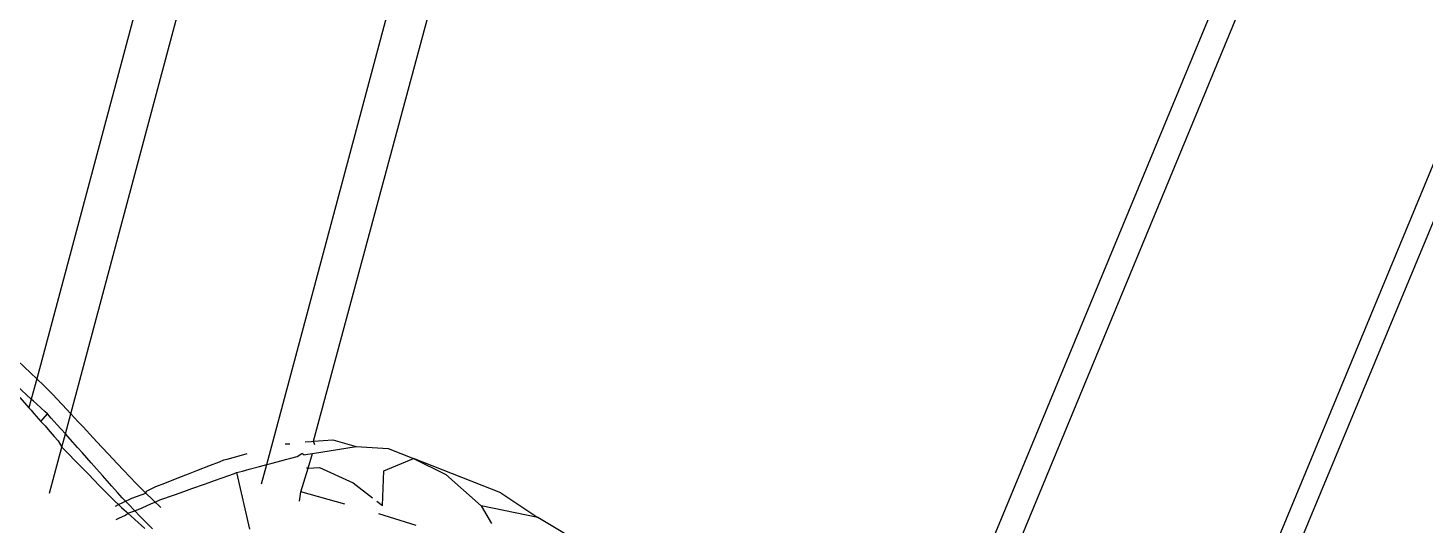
# Model space of a CAD drawing. Header units: inches. Extents: x 3324238 to 135265466, y -1036581 to 20094598.
# Drawn here: x 3354735.669 to 3354736.664, y -519081.587 to -519081.234 of the extents above; entities that cross this region are included whole.
import ezdxf

# ---------------------------------------------------------------- set-up
doc = ezdxf.new("R2010")
doc.units = ezdxf.units.IN
doc.header["$MEASUREMENT"] = 0
doc.layers.add('FURNITURE', color=32, linetype='Continuous', lineweight=13)

msp = doc.modelspace()

# ---------------------------------------------------------------- linework, layer by layer
for p, q in [((3354736.15645, -519079.68899, 0.00267), (3354735.67565, -519081.4833, 0.00267)), ((3354735.69989, -519081.50824, 0.00267), (3354736.18557, -519079.69572, 0.00267)), ((3354735.83948, -519081.54442, 0.00267), (3354736.32505, -519079.73229, 0.00267)), ((3354735.87282, -519081.52778, 0.00267), (3354736.35378, -519079.74046, 0.00267)), ((3354737.03281, -519079.96624, 0.00267), (3354736.32128, -519081.68146, 0.00267)), ((3354737.0488, -519079.97255, 0.00267), (3354736.32583, -519081.71829, 0.00267)), ((3354736.48833, -519081.76906, 0.00267), (3354737.20654, -519080.03481, 0.00267)), ((3354736.50528, -519081.76791, 0.00267), (3354737.22238, -519080.04144, 0.00267)), ((3354735.67565, -519081.4833, 0.00267), (3354735.66223, -519081.47046, 0.00267)), ((3354735.67176, -519081.49783, 0.00267), (3354735.6614, -519081.48838, 0.00267)), ((3354735.67565, -519081.4833, 0.00267), (3354735.67176, -519081.49783, 0.00267)), ((3354735.67726, -519081.48485, 0.00267), (3354735.67565, -519081.4833, 0.00267)), ((3354735.67931, -519081.48681, 0.00267), (3354735.67726, -519081.48485, 0.00267)), ((3354735.67931, -519081.48681, 0.00267), (3354735.68531, -519081.49256, 0.00267)), ((3354735.66364, -519081.49666, 0.00267), (3354735.67011, -519081.50397, 0.00267)), ((3354735.67176, -519081.49783, 0.00267), (3354735.67011, -519081.50397, 0.00267)), ((3354735.67339, -519081.49931, 0.00267), (3354735.67176, -519081.49783, 0.00267)), ((3354735.67547, -519081.50121, 0.00267), (3354735.67339, -519081.49931, 0.00267)), ((3354735.67547, -519081.50121, 0.00267), (3354735.68161, -519081.50681, 0.00267)), ((3354735.68531, -519081.49256, 0.00267), (3354735.68745, -519081.49485, 0.00267)), ((3354735.68745, -519081.49485, 0.00267), (3354735.6897, -519081.49727, 0.00267)), ((3354735.6897, -519081.49727, 0.00267), (3354735.69409, -519081.502, 0.00267)), ((3354735.67011, -519081.50397, 0.00267), (3354735.67079, -519081.50473, 0.00267)), ((3354735.67079, -519081.50473, 0.00267), (3354735.67167, -519081.50573, 0.00267)), ((3354735.67167, -519081.50573, 0.00267), (3354735.67367, -519081.50798, 0.00267)), ((3354735.67367, -519081.50798, 0.00267), (3354735.67869, -519081.51366, 0.00267)), ((3354735.68028, -519081.51182, 0.00267), (3354735.68328, -519081.50834, 0.00267)), ((3354735.68328, -519081.50834, 0.00267), (3354735.68161, -519081.50681, 0.00267)), ((3354735.68594, -519081.5113, 0.00267), (3354735.68328, -519081.50834, 0.00267)), ((3354735.69409, -519081.502, 0.00267), (3354735.69687, -519081.50499, 0.00267)), ((3354735.69606, -519081.52254, 0.00267), (3354735.69989, -519081.50824, 0.00267)), ((3354735.69687, -519081.50499, 0.00267), (3354735.69989, -519081.50824, 0.00267)), ((3354735.69989, -519081.50824, 0.00267), (3354735.70526, -519081.51402, 0.00267)), ((3354735.67869, -519081.51366, 0.00267), (3354735.68028, -519081.51182, 0.00267)), ((3354735.67869, -519081.51366, 0.00267), (3354735.67953, -519081.51461, 0.00267)), ((3354735.67953, -519081.51461, 0.00267), (3354735.68156, -519081.51691, 0.00267)), ((3354735.68156, -519081.51691, 0.00267), (3354735.68377, -519081.5194, 0.00267)), ((3354735.68377, -519081.5194, 0.00267), (3354735.68816, -519081.52436, 0.00267)), ((3354735.69033, -519081.51618, 0.00267), (3354735.68594, -519081.5113, 0.00267)), ((3354735.69308, -519081.51923, 0.00267), (3354735.69033, -519081.51618, 0.00267)), ((3354735.69606, -519081.52254, 0.00267), (3354735.69308, -519081.51923, 0.00267)), ((3354735.70526, -519081.51402, 0.00267), (3354735.70864, -519081.51765, 0.00267)), ((3354735.71347, -519081.52285, 0.00267), (3354735.70864, -519081.51765, 0.00267)), ((3354735.68816, -519081.52436, 0.00267), (3354735.69089, -519081.52744, 0.00267)), ((3354735.69089, -519081.52744, 0.00267), (3354735.69355, -519081.5319, 0.00267)), ((3354735.69355, -519081.5319, 0.00267), (3354735.69606, -519081.52254, 0.00267)), ((3354735.70143, -519081.52852, 0.00267), (3354735.69606, -519081.52254, 0.00267)), ((3354735.70476, -519081.53223, 0.00267), (3354735.70143, -519081.52852, 0.00267)), ((3354735.71848, -519081.52818, 0.00267), (3354735.71347, -519081.52285, 0.00267)), ((3354735.72233, -519081.53228, 0.00267), (3354735.71848, -519081.52818, 0.00267)), ((3354735.85264, -519081.52968, 0.00267), (3354735.85585, -519081.52956, 0.00267)), ((3354735.86669, -519081.52827, 0.00267), (3354735.87099, -519081.52792, 0.00267)), ((3354735.87099, -519081.52792, 0.00267), (3354735.87282, -519081.52778, 0.00267)), ((3354735.87282, -519081.52778, 0.00267), (3354735.88657, -519081.52668, 0.00267)), ((3354735.87356, -519081.53033, 0.00267), (3354735.87282, -519081.52778, 0.00267)), ((3354735.88657, -519081.52668, 0.00267), (3354735.90299, -519081.53161, 0.00267)), ((3354735.68476, -519081.56469, 0.00267), (3354735.69355, -519081.5319, 0.00267)), ((3354735.69355, -519081.5319, 0.00267), (3354735.69905, -519081.53753, 0.00267)), ((3354735.69905, -519081.53753, 0.00267), (3354735.70243, -519081.54099, 0.00267)), ((3354735.70243, -519081.54099, 0.00267), (3354735.7061, -519081.54475, 0.00267)), ((3354735.70816, -519081.536, 0.00267), (3354735.70476, -519081.53223, 0.00267)), ((3354735.71452, -519081.54321, 0.00267), (3354735.70816, -519081.536, 0.00267)), ((3354735.7265, -519081.53672, 0.00267), (3354735.72233, -519081.53228, 0.00267)), ((3354735.73325, -519081.54391, 0.00267), (3354735.7265, -519081.53672, 0.00267)), ((3354735.80882, -519081.54114, 0.00267), (3354735.81124, -519081.54049, 0.00267)), ((3354735.81124, -519081.54049, 0.00267), (3354735.81974, -519081.5382, 0.00267)), ((3354735.81974, -519081.5382, 0.00267), (3354735.8256, -519081.53662, 0.00267)), ((3354735.84942, -519081.54178, 0.00267), (3354735.85361, -519081.54066, 0.00267)), ((3354735.85361, -519081.54066, 0.00267), (3354735.85648, -519081.5399, 0.00267)), ((3354735.85648, -519081.5399, 0.00267), (3354735.86099, -519081.5387, 0.00267)), ((3354735.86099, -519081.5387, 0.00267), (3354735.86445, -519081.53661, 0.00267)), ((3354735.86588, -519081.5374, 0.00267), (3354735.86445, -519081.53661, 0.00267)), ((3354735.86588, -519081.5374, 0.00267), (3354735.86857, -519081.53698, 0.00267)), ((3354735.86857, -519081.53698, 0.00267), (3354735.87044, -519081.53669, 0.00267)), ((3354735.86895, -519081.5469, 0.00267), (3354735.87192, -519081.53646, 0.00267)), ((3354735.87044, -519081.53669, 0.00267), (3354735.87192, -519081.53646, 0.00267)), ((3354735.87192, -519081.53646, 0.00267), (3354735.90299, -519081.53161, 0.00267)), ((3354735.90299, -519081.53161, 0.00267), (3354735.92585, -519081.53299, 0.00267)), ((3354735.92269, -519081.54876, 0.00267), (3354735.94399, -519081.54008, 0.00267)), ((3354735.92585, -519081.53299, 0.00267), (3354735.94399, -519081.54008, 0.00267)), ((3354735.94399, -519081.54008, 0.00267), (3354735.96702, -519081.55137, 0.00267)), ((3354736.0061, -519081.56443, 0.00267), (3354735.94399, -519081.54008, 0.00267)), ((3354735.7061, -519081.54475, 0.00267), (3354735.71241, -519081.55121, 0.00267)), ((3354735.71829, -519081.54748, 0.00267), (3354735.71452, -519081.54321, 0.00267)), ((3354735.72238, -519081.55211, 0.00267), (3354735.71829, -519081.54748, 0.00267)), ((3354735.7374, -519081.54833, 0.00267), (3354735.73325, -519081.54391, 0.00267)), ((3354735.74191, -519081.55313, 0.00267), (3354735.7374, -519081.54833, 0.00267)), ((3354735.78368, -519081.55097, 0.00267), (3354735.78965, -519081.54864, 0.00267)), ((3354735.78965, -519081.54864, 0.00267), (3354735.79927, -519081.54488, 0.00267)), ((3354735.79927, -519081.54488, 0.00267), (3354735.80579, -519081.54233, 0.00267)), ((3354735.80579, -519081.54233, 0.00267), (3354735.80882, -519081.54114, 0.00267)), ((3354735.80765, -519081.5538, 0.00267), (3354735.81642, -519081.55069, 0.00267)), ((3354735.81642, -519081.55069, 0.00267), (3354735.81799, -519081.55014, 0.00267)), ((3354735.81799, -519081.55014, 0.00267), (3354735.82226, -519081.549, 0.00267)), ((3354735.81799, -519081.55014, 0.00267), (3354735.82719, -519081.59028, 0.00267)), ((3354735.82226, -519081.549, 0.00267), (3354735.82693, -519081.54776, 0.00267)), ((3354735.82693, -519081.54776, 0.00267), (3354735.83438, -519081.54578, 0.00267)), ((3354735.83438, -519081.54578, 0.00267), (3354735.83948, -519081.54442, 0.00267)), ((3354735.83579, -519081.55818, 0.00267), (3354735.83948, -519081.54442, 0.00267)), ((3354735.83948, -519081.54442, 0.00267), (3354735.84333, -519081.5434, 0.00267)), ((3354735.84333, -519081.5434, 0.00267), (3354735.84942, -519081.54178, 0.00267)), ((3354735.86375, -519081.56368, 0.00267), (3354735.86895, -519081.5469, 0.00267)), ((3354735.86895, -519081.5469, 0.00267), (3354735.86769, -519081.54696, 0.00267)), ((3354735.86895, -519081.5469, 0.00267), (3354735.87704, -519081.54656, 0.00267)), ((3354735.87704, -519081.54656, 0.00267), (3354735.90094, -519081.55743, 0.00267)), ((3354735.92186, -519081.57353, 0.00267), (3354735.92269, -519081.54876, 0.00267)), ((3354735.71241, -519081.55121, 0.00267), (3354735.71625, -519081.55514, 0.00267)), ((3354735.71625, -519081.55514, 0.00267), (3354735.72043, -519081.55941, 0.00267)), ((3354735.72043, -519081.55941, 0.00267), (3354735.72731, -519081.56646, 0.00267)), ((3354735.72909, -519081.55971, 0.00267), (3354735.72238, -519081.55211, 0.00267)), ((3354735.73316, -519081.56431, 0.00267), (3354735.72909, -519081.55971, 0.00267)), ((3354735.74636, -519081.55787, 0.00267), (3354735.74191, -519081.55313, 0.00267)), ((3354735.74636, -519081.55787, 0.00267), (3354735.7534, -519081.56473, 0.00267)), ((3354735.75378, -519081.56329, 0.00267), (3354735.76051, -519081.56003, 0.00267)), ((3354735.76051, -519081.56003, 0.00267), (3354735.76685, -519081.55755, 0.00267)), ((3354735.76685, -519081.55755, 0.00267), (3354735.77693, -519081.55361, 0.00267)), ((3354735.77693, -519081.55361, 0.00267), (3354735.78368, -519081.55097, 0.00267)), ((3354735.7862, -519081.56141, 0.00267), (3354735.79578, -519081.55801, 0.00267)), ((3354735.79578, -519081.55801, 0.00267), (3354735.8022, -519081.55573, 0.00267)), ((3354735.8022, -519081.55573, 0.00267), (3354735.80765, -519081.5538, 0.00267)), ((3354735.90094, -519081.55743, 0.00267), (3354735.91467, -519081.568, 0.00267)), ((3354735.96702, -519081.55137, 0.00267), (3354735.99196, -519081.57369, 0.00267)), ((3354735.72731, -519081.56646, 0.00267), (3354735.73146, -519081.57071, 0.00267)), ((3354735.73146, -519081.57071, 0.00267), (3354735.73388, -519081.57291, 0.00267)), ((3354735.73642, -519081.56801, 0.00267), (3354735.73316, -519081.56431, 0.00267)), ((3354735.7376, -519081.56922, 0.00267), (3354735.73642, -519081.56801, 0.00267)), ((3354735.73702, -519081.57139, 0.00267), (3354735.73885, -519081.57051, 0.00267)), ((3354735.73885, -519081.57051, 0.00267), (3354735.7376, -519081.56922, 0.00267)), ((3354735.73885, -519081.57051, 0.00267), (3354735.74193, -519081.56902, 0.00267)), ((3354735.74095, -519081.57267, 0.00267), (3354735.73885, -519081.57051, 0.00267)), ((3354735.74193, -519081.56902, 0.00267), (3354735.74333, -519081.56834, 0.00267)), ((3354735.74333, -519081.56834, 0.00267), (3354735.7534, -519081.56473, 0.00267)), ((3354735.7534, -519081.56473, 0.00267), (3354735.75378, -519081.56329, 0.00267)), ((3354735.7534, -519081.56473, 0.00267), (3354735.75816, -519081.56936, 0.00267)), ((3354735.75816, -519081.56936, 0.00267), (3354735.75989, -519081.57105, 0.00267)), ((3354735.75989, -519081.57105, 0.00267), (3354735.76335, -519081.56951, 0.00267)), ((3354735.76335, -519081.56951, 0.00267), (3354735.77368, -519081.56584, 0.00267)), ((3354735.77368, -519081.56584, 0.00267), (3354735.78032, -519081.56349, 0.00267)), ((3354735.78032, -519081.56349, 0.00267), (3354735.7862, -519081.56141, 0.00267)), ((3354735.86284, -519081.57039, 0.00267), (3354735.86375, -519081.56368, 0.00267)), ((3354735.89494, -519081.57254, 0.00267), (3354735.86375, -519081.56368, 0.00267)), ((3354735.91787, -519081.57046, 0.00267), (3354735.92186, -519081.57353, 0.00267)), ((3354736.0061, -519081.56443, 0.00267), (3354736.03238, -519081.58202, 0.00267)), ((3354735.73165, -519081.57399, 0.00267), (3354735.73388, -519081.57291, 0.00267)), ((3354735.73388, -519081.57291, 0.00267), (3354735.73702, -519081.57139, 0.00267)), ((3354735.73388, -519081.57291, 0.00267), (3354735.73608, -519081.57491, 0.00267)), ((3354735.73403, -519081.58256, 0.00267), (3354735.73886, -519081.58041, 0.00267)), ((3354735.73608, -519081.57491, 0.00267), (3354735.7395, -519081.57802, 0.00267)), ((3354735.73886, -519081.58041, 0.00267), (3354735.74047, -519081.57891, 0.00267)), ((3354735.7395, -519081.57802, 0.00267), (3354735.74047, -519081.57891, 0.00267)), ((3354735.74047, -519081.57891, 0.00267), (3354735.74556, -519081.57742, 0.00267)), ((3354735.74047, -519081.57891, 0.00267), (3354735.74785, -519081.58562, 0.00267)), ((3354735.74556, -519081.57742, 0.00267), (3354735.74095, -519081.57267, 0.00267)), ((3354735.74556, -519081.57742, 0.00267), (3354735.75063, -519081.57517, 0.00267)), ((3354735.74907, -519081.58104, 0.00267), (3354735.74556, -519081.57742, 0.00267)), ((3354735.75063, -519081.57517, 0.00267), (3354735.75741, -519081.57215, 0.00267)), ((3354735.75741, -519081.57215, 0.00267), (3354735.75989, -519081.57105, 0.00267)), ((3354735.75989, -519081.57105, 0.00267), (3354735.76251, -519081.5736, 0.00267)), ((3354735.76251, -519081.5736, 0.00267), (3354735.76394, -519081.575, 0.00267)), ((3354735.94587, -519081.58777, 0.00267), (3354735.91919, -519081.57944, 0.00267)), ((3354736.03238, -519081.58202, 0.00267), (3354735.99196, -519081.57369, 0.00267)), ((3354735.99196, -519081.57369, 0.00267), (3354735.99945, -519081.58632, 0.00267)), ((3354735.7322, -519081.58337, 0.00267), (3354735.73403, -519081.58256, 0.00267)), ((3354735.74785, -519081.58562, 0.00267), (3354735.75263, -519081.58997, 0.00267)), ((3354735.75374, -519081.58584, 0.00267), (3354735.74907, -519081.58104, 0.00267)), ((3354735.75801, -519081.59024, 0.00267), (3354735.75374, -519081.58584, 0.00267)), ((3354736.06562, -519081.60196, 0.00267), (3354736.03238, -519081.58202, 0.00267))]:
    msp.add_line(p, q)
at = {"layer": 'FURNITURE', "lineweight": 30}
msp.add_arc((3354732.75313, -519086.61744, 0.00267), 12.0161, 2.966283, 177.033717, dxfattribs=at)

doc.saveas('drawing.dxf')
